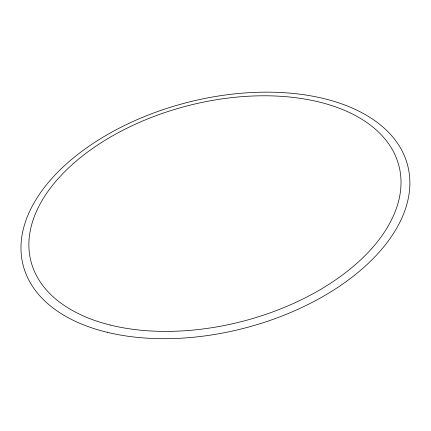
<?xml version="1.0" encoding="UTF-8"?>
<svg xmlns="http://www.w3.org/2000/svg" width="431" height="431" viewBox="0 0 431 431"><rect width="100%" height="100%" fill="white"/><g stroke="black" fill="none" stroke-linecap="round" stroke-linejoin="round"><path stroke-width="0.65" d="M107.292 332.323A198.637 116.402 -14.6 0 0 409.45 190.841A198.637 116.402 -14.6 0 0 129.526 123.099A198.637 116.402 -14.6 0 0 107.292 332.323M110.191 325.028A190.082 111.214 -14.6 0 0 400.501 190.971A190.082 111.214 -14.6 0 0 134.149 124.774A190.082 111.214 -14.6 0 0 110.191 325.028"/></g></svg>
